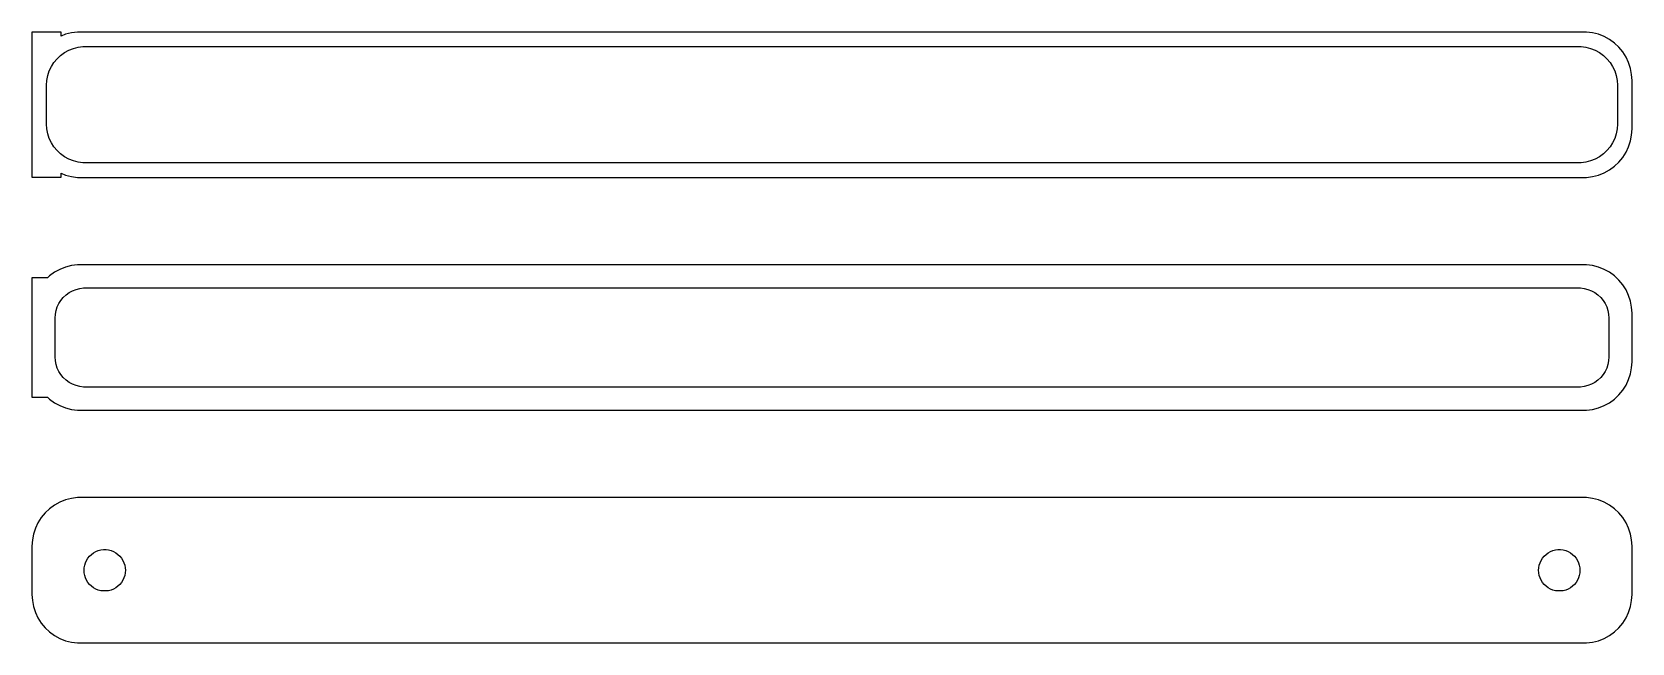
# Model space of a CAD drawing. Header units: metres. Extents: x -82 to 82, y 65 to 127.
import ezdxf

# ---------------------------------------------------------------- set-up
doc = ezdxf.new("R2010")
doc.units = ezdxf.units.M

msp = doc.modelspace()

# ---------------------------------------------------------------- linework, layer by layer
for p, q in [((-79.5, 127.479), (-82.5, 127.479)), ((-82.5, 127.479), (-82.5, 112.521)), ((-79.5, 127.075), (-79.5, 127.479)), ((-79.0451, 127.255), (-79.5, 127.075)), ((-78.4369, 127.411), (-79.0451, 127.255)), ((-77.8139, 127.49), (-78.4369, 127.411)), ((77.8139, 127.49), (-77.8139, 127.49)), ((78.4369, 127.411), (77.8139, 127.49)), ((79.0451, 127.255), (78.4369, 127.411)), ((79.6289, 127.024), (79.0451, 127.255)), ((-79.1433, 125.377), (-78.7031, 125.619)), ((-78.7031, 125.619), (-78.2361, 125.804)), ((-78.2361, 125.804), (-77.7495, 125.929)), ((-77.7495, 125.929), (-77.2512, 125.992)), ((-77.2512, 125.992), (77.2512, 125.992)), ((77.2512, 125.992), (77.7495, 125.929)), ((77.7495, 125.929), (78.2361, 125.804)), ((78.2361, 125.804), (78.7031, 125.619)), ((78.7031, 125.619), (79.1433, 125.377)), ((80.1791, 126.722), (79.6289, 127.024)), ((80.6871, 126.353), (80.1791, 126.722)), ((81.1448, 125.923), (80.6871, 126.353)), ((81.5451, 125.439), (81.1448, 125.923)), ((81.8815, 124.909), (81.5451, 125.439)), ((-80.7191, 123.472), (-80.5052, 123.927)), ((-80.5052, 123.927), (-80.2361, 124.351)), ((-80.2361, 124.351), (-79.9159, 124.738)), ((-79.9159, 124.738), (-79.5497, 125.082)), ((-79.5497, 125.082), (-79.1433, 125.377)), ((79.1433, 125.377), (79.5497, 125.082)), ((79.5497, 125.082), (79.9159, 124.738)), ((79.9159, 124.738), (80.2361, 124.351)), ((80.2361, 124.351), (80.5052, 123.927)), ((80.5052, 123.927), (80.7191, 123.472)), ((82.1489, 124.341), (81.8815, 124.909)), ((82.3429, 123.743), (82.1489, 124.341)), ((-81, 122), (-80.9685, 122.501)), ((-80.9685, 122.501), (-80.8743, 122.995)), ((-80.8743, 122.995), (-80.7191, 123.472)), ((80.7191, 123.472), (80.8743, 122.995)), ((80.8743, 122.995), (80.9685, 122.501)), ((80.9685, 122.501), (81, 122)), ((82.4606, 123.127), (82.3429, 123.743)), ((82.5, 122.5), (82.4606, 123.127)), ((82.5, 117.5), (82.5, 122.5)), ((-81, 118), (-81, 122)), ((81, 122), (81, 118)), ((-80.9685, 117.499), (-81, 118)), ((-80.8743, 117.005), (-80.9685, 117.499)), ((80.9685, 117.499), (80.8743, 117.005)), ((81, 118), (80.9685, 117.499)), ((82.4606, 116.873), (82.5, 117.5)), ((-80.7191, 116.528), (-80.8743, 117.005)), ((-80.5052, 116.073), (-80.7191, 116.528)), ((-80.2361, 115.649), (-80.5052, 116.073)), ((-79.9159, 115.262), (-80.2361, 115.649)), ((80.2361, 115.649), (79.9159, 115.262)), ((80.5052, 116.073), (80.2361, 115.649)), ((80.7191, 116.528), (80.5052, 116.073)), ((80.8743, 117.005), (80.7191, 116.528)), ((81.8815, 115.091), (82.1489, 115.659)), ((82.1489, 115.659), (82.3429, 116.257)), ((82.3429, 116.257), (82.4606, 116.873)), ((-79.5497, 114.918), (-79.9159, 115.262)), ((-79.1433, 114.623), (-79.5497, 114.918)), ((-78.7031, 114.381), (-79.1433, 114.623)), ((-78.2361, 114.196), (-78.7031, 114.381)), ((-77.7495, 114.071), (-78.2361, 114.196)), ((-77.2512, 114.008), (-77.7495, 114.071)), ((77.2512, 114.008), (-77.2512, 114.008)), ((77.7495, 114.071), (77.2512, 114.008)), ((78.2361, 114.196), (77.7495, 114.071)), ((78.7031, 114.381), (78.2361, 114.196)), ((79.1433, 114.623), (78.7031, 114.381)), ((79.5497, 114.918), (79.1433, 114.623)), ((79.9159, 115.262), (79.5497, 114.918)), ((80.6871, 113.647), (81.1448, 114.077)), ((81.1448, 114.077), (81.5451, 114.561)), ((81.5451, 114.561), (81.8815, 115.091)), ((-82.5, 112.521), (-79.5, 112.521)), ((-79.5, 112.521), (-79.5, 112.925)), ((-79.5, 112.925), (-79.0451, 112.745)), ((-79.0451, 112.745), (-78.4369, 112.589)), ((-78.4369, 112.589), (-77.8139, 112.51)), ((-77.8139, 112.51), (77.8139, 112.51)), ((77.8139, 112.51), (78.4369, 112.589)), ((78.4369, 112.589), (79.0451, 112.745)), ((79.0451, 112.745), (79.6289, 112.976)), ((79.6289, 112.976), (80.1791, 113.278)), ((80.1791, 113.278), (80.6871, 113.647)), ((-80.6871, 102.353), (-80.9, 102.153)), ((-80.1791, 102.722), (-80.6871, 102.353)), ((-79.6289, 103.024), (-80.1791, 102.722)), ((-79.0451, 103.255), (-79.6289, 103.024)), ((-78.4369, 103.411), (-79.0451, 103.255)), ((-77.8139, 103.49), (-78.4369, 103.411)), ((77.8139, 103.49), (-77.8139, 103.49)), ((78.4369, 103.411), (77.8139, 103.49)), ((79.0451, 103.255), (78.4369, 103.411)), ((79.6289, 103.024), (79.0451, 103.255)), ((80.1791, 102.722), (79.6289, 103.024)), ((80.6871, 102.353), (80.1791, 102.722)), ((81.1448, 101.923), (80.6871, 102.353)), ((-80.9, 102.153), (-82.5, 102.153)), ((-82.5, 102.153), (-82.5, 89.8474)), ((-78.668, 100.628), (-78.3254, 100.817)), ((-78.3254, 100.817), (-77.9619, 100.961)), ((-77.9619, 100.961), (-77.5833, 101.058)), ((-77.5833, 101.058), (-77.1955, 101.107)), ((-77.1955, 101.107), (77.1955, 101.107)), ((77.1955, 101.107), (77.5833, 101.058)), ((77.5833, 101.058), (77.9619, 100.961)), ((77.9619, 100.961), (78.3254, 100.817)), ((78.3254, 100.817), (78.668, 100.628)), ((81.5451, 101.439), (81.1448, 101.923)), ((81.8815, 100.909), (81.5451, 101.439)), ((82.1489, 100.341), (81.8815, 100.909)), ((-80.0151, 98.7741), (-79.8943, 99.1459)), ((-79.8943, 99.1459), (-79.7279, 99.4996)), ((-79.7279, 99.4996), (-79.5184, 99.8297)), ((-79.5184, 99.8297), (-79.2692, 100.131)), ((-79.2692, 100.131), (-78.9843, 100.399)), ((-78.9843, 100.399), (-78.668, 100.628)), ((78.668, 100.628), (78.9843, 100.399)), ((78.9843, 100.399), (79.2692, 100.131)), ((79.2692, 100.131), (79.5184, 99.8297)), ((79.5184, 99.8297), (79.7279, 99.4996)), ((79.7279, 99.4996), (79.8943, 99.1459)), ((79.8943, 99.1459), (80.0151, 98.7741)), ((82.3429, 99.7434), (82.1489, 100.341)), ((82.4606, 99.1267), (82.3429, 99.7434)), ((82.5, 98.5), (82.4606, 99.1267)), ((-80.1129, 98), (-80.0884, 98.3902)), ((-80.1129, 94), (-80.1129, 98)), ((-80.0884, 98.3902), (-80.0151, 98.7741)), ((80.0151, 98.7741), (80.0884, 98.3902)), ((80.0884, 98.3902), (80.1129, 98)), ((80.1129, 98), (80.1129, 94)), ((82.5, 93.5), (82.5, 98.5)), ((-80.0884, 93.6098), (-80.1129, 94)), ((-80.0151, 93.2259), (-80.0884, 93.6098)), ((-79.8943, 92.8541), (-80.0151, 93.2259)), ((-79.7279, 92.5004), (-79.8943, 92.8541)), ((-79.5184, 92.1703), (-79.7279, 92.5004)), ((79.7279, 92.5004), (79.5184, 92.1703)), ((79.8943, 92.8541), (79.7279, 92.5004)), ((80.0151, 93.2259), (79.8943, 92.8541)), ((80.0884, 93.6098), (80.0151, 93.2259)), ((80.1129, 94), (80.0884, 93.6098)), ((82.3429, 92.2566), (82.4606, 92.8733)), ((82.4606, 92.8733), (82.5, 93.5)), ((-79.2692, 91.8691), (-79.5184, 92.1703)), ((-78.9843, 91.6015), (-79.2692, 91.8691)), ((-78.668, 91.3717), (-78.9843, 91.6015)), ((-78.3254, 91.1833), (-78.668, 91.3717)), ((-77.9619, 91.0394), (-78.3254, 91.1833)), ((-77.5833, 90.9422), (-77.9619, 91.0394)), ((-77.1955, 90.8932), (-77.5833, 90.9422)), ((77.1955, 90.8932), (-77.1955, 90.8932)), ((77.5833, 90.9422), (77.1955, 90.8932)), ((77.9619, 91.0394), (77.5833, 90.9422)), ((78.3254, 91.1833), (77.9619, 91.0394)), ((78.668, 91.3717), (78.3254, 91.1833)), ((78.9843, 91.6015), (78.668, 91.3717)), ((79.2692, 91.8691), (78.9843, 91.6015)), ((79.5184, 92.1703), (79.2692, 91.8691)), ((81.5451, 90.5611), (81.8815, 91.0912)), ((81.8815, 91.0912), (82.1489, 91.6594)), ((82.1489, 91.6594), (82.3429, 92.2566)), ((-82.5, 89.8474), (-80.9, 89.8474)), ((-80.9, 89.8474), (-80.6871, 89.6474)), ((-80.6871, 89.6474), (-80.1791, 89.2784)), ((-80.1791, 89.2784), (-79.6289, 88.9759)), ((79.6289, 88.9759), (80.1791, 89.2784)), ((80.1791, 89.2784), (80.6871, 89.6474)), ((80.6871, 89.6474), (81.1448, 90.0773)), ((81.1448, 90.0773), (81.5451, 90.5611)), ((-79.6289, 88.9759), (-79.0451, 88.7447)), ((-79.0451, 88.7447), (-78.4369, 88.5886)), ((-78.4369, 88.5886), (-77.8139, 88.5099)), ((-77.8139, 88.5099), (77.8139, 88.5099)), ((77.8139, 88.5099), (78.4369, 88.5886)), ((78.4369, 88.5886), (79.0451, 88.7447)), ((79.0451, 88.7447), (79.6289, 88.9759)), ((-79.0451, 79.2553), (-79.6289, 79.0241)), ((-78.4369, 79.4114), (-79.0451, 79.2553)), ((-77.8139, 79.4901), (-78.4369, 79.4114)), ((77.8139, 79.4901), (-77.8139, 79.4901)), ((78.4369, 79.4114), (77.8139, 79.4901)), ((79.0451, 79.2553), (78.4369, 79.4114)), ((79.6289, 79.0241), (79.0451, 79.2553)), ((-81.1448, 77.9227), (-81.5451, 77.4389)), ((-80.6871, 78.3526), (-81.1448, 77.9227)), ((-80.1791, 78.7216), (-80.6871, 78.3526)), ((-79.6289, 79.0241), (-80.1791, 78.7216)), ((80.1791, 78.7216), (79.6289, 79.0241)), ((80.6871, 78.3526), (80.1791, 78.7216)), ((81.1448, 77.9227), (80.6871, 78.3526)), ((81.5451, 77.4389), (81.1448, 77.9227)), ((-82.1489, 76.3406), (-82.3429, 75.7434)), ((-81.8815, 76.9088), (-82.1489, 76.3406)), ((-81.5451, 77.4389), (-81.8815, 76.9088)), ((81.8815, 76.9088), (81.5451, 77.4389)), ((82.1489, 76.3406), (81.8815, 76.9088)), ((82.3429, 75.7434), (82.1489, 76.3406)), ((-82.4606, 75.1267), (-82.5, 74.5)), ((-82.5, 74.5), (-82.5, 69.5)), ((-82.3429, 75.7434), (-82.4606, 75.1267)), ((82.4606, 75.1267), (82.3429, 75.7434)), ((82.5, 74.5), (82.4606, 75.1267)), ((82.5, 69.5), (82.5, 74.5)), ((-77.0682, 72.531), (-76.9853, 72.786)), ((-76.9853, 72.786), (-76.8712, 73.0287)), ((-76.8712, 73.0287), (-76.7275, 73.2551)), ((-76.7275, 73.2551), (-76.5566, 73.4617)), ((-76.5566, 73.4617), (-76.3611, 73.6453)), ((-76.3611, 73.6453), (-76.1441, 73.8029)), ((-76.1441, 73.8029), (-75.9092, 73.9321)), ((-75.9092, 73.9321), (-75.6598, 74.0308)), ((-75.6598, 74.0308), (-75.4001, 74.0975)), ((-75.4001, 74.0975), (-75.1341, 74.1311)), ((-75.1341, 74.1311), (-74.8659, 74.1311)), ((-74.8659, 74.1311), (-74.5999, 74.0975)), ((-74.5999, 74.0975), (-74.3401, 74.0308)), ((-74.3401, 74.0308), (-74.0908, 73.9321)), ((-74.0908, 73.9321), (-73.8559, 73.8029)), ((-73.8559, 73.8029), (-73.6389, 73.6453)), ((-73.6389, 73.6453), (-73.4434, 73.4617)), ((-73.4434, 73.4617), (-73.2725, 73.2551)), ((-73.2725, 73.2551), (-73.1288, 73.0287)), ((-73.1288, 73.0287), (-73.0146, 72.786)), ((-73.0146, 72.786), (-72.9318, 72.531)), ((72.9318, 72.531), (73.0146, 72.786)), ((73.0146, 72.786), (73.1288, 73.0287)), ((73.1288, 73.0287), (73.2725, 73.2551)), ((73.2725, 73.2551), (73.4434, 73.4617)), ((73.4434, 73.4617), (73.6389, 73.6453)), ((73.6389, 73.6453), (73.8559, 73.8029)), ((73.8559, 73.8029), (74.0908, 73.9321)), ((74.0908, 73.9321), (74.3401, 74.0308)), ((74.3401, 74.0308), (74.5999, 74.0975)), ((74.5999, 74.0975), (74.8659, 74.1311)), ((74.8659, 74.1311), (75.1341, 74.1311)), ((75.1341, 74.1311), (75.4001, 74.0975)), ((75.4001, 74.0975), (75.6598, 74.0308)), ((75.6598, 74.0308), (75.9092, 73.9321)), ((75.9092, 73.9321), (76.1441, 73.8029)), ((76.1441, 73.8029), (76.3611, 73.6453)), ((76.3611, 73.6453), (76.5566, 73.4617)), ((76.5566, 73.4617), (76.7275, 73.2551)), ((76.7275, 73.2551), (76.8712, 73.0287)), ((76.8712, 73.0287), (76.9853, 72.786)), ((76.9853, 72.786), (77.0682, 72.531)), ((-77.1353, 72), (-77.1185, 72.2676)), ((-77.1185, 71.7324), (-77.1353, 72)), ((-77.1185, 72.2676), (-77.0682, 72.531)), ((-77.0682, 71.469), (-77.1185, 71.7324)), ((-76.9853, 71.214), (-77.0682, 71.469)), ((-76.8712, 70.9713), (-76.9853, 71.214)), ((-76.7275, 70.7449), (-76.8712, 70.9713)), ((-73.1288, 70.9713), (-73.2725, 70.7449)), ((-73.0146, 71.214), (-73.1288, 70.9713)), ((-72.9318, 71.469), (-73.0146, 71.214)), ((-72.9318, 72.531), (-72.8815, 72.2676)), ((-72.8815, 71.7324), (-72.9318, 71.469)), ((-72.8815, 72.2676), (-72.8647, 72)), ((-72.8647, 72), (-72.8815, 71.7324)), ((72.8647, 72), (72.8815, 72.2676)), ((72.8815, 71.7324), (72.8647, 72)), ((72.8815, 72.2676), (72.9318, 72.531)), ((72.9318, 71.469), (72.8815, 71.7324)), ((73.0146, 71.214), (72.9318, 71.469)), ((73.1288, 70.9713), (73.0146, 71.214)), ((73.2725, 70.7449), (73.1288, 70.9713)), ((76.8712, 70.9713), (76.7275, 70.7449)), ((76.9853, 71.214), (76.8712, 70.9713)), ((77.0682, 71.469), (76.9853, 71.214)), ((77.0682, 72.531), (77.1185, 72.2676)), ((77.1185, 71.7324), (77.0682, 71.469)), ((77.1185, 72.2676), (77.1353, 72)), ((77.1353, 72), (77.1185, 71.7324)), ((-82.5, 69.5), (-82.4606, 68.8733)), ((-76.5566, 70.5383), (-76.7275, 70.7449)), ((-76.3611, 70.3547), (-76.5566, 70.5383)), ((-76.1441, 70.1971), (-76.3611, 70.3547)), ((-75.9092, 70.0679), (-76.1441, 70.1971)), ((-75.6598, 69.9692), (-75.9092, 70.0679)), ((-75.4001, 69.9025), (-75.6598, 69.9692)), ((-75.1341, 69.8689), (-75.4001, 69.9025)), ((-74.8659, 69.8689), (-75.1341, 69.8689)), ((-74.5999, 69.9025), (-74.8659, 69.8689)), ((-74.3401, 69.9692), (-74.5999, 69.9025)), ((-74.0908, 70.0679), (-74.3401, 69.9692)), ((-73.8559, 70.1971), (-74.0908, 70.0679)), ((-73.6389, 70.3547), (-73.8559, 70.1971)), ((-73.4434, 70.5383), (-73.6389, 70.3547)), ((-73.2725, 70.7449), (-73.4434, 70.5383)), ((73.4434, 70.5383), (73.2725, 70.7449)), ((73.6389, 70.3547), (73.4434, 70.5383)), ((73.8559, 70.1971), (73.6389, 70.3547)), ((74.0908, 70.0679), (73.8559, 70.1971)), ((74.3401, 69.9692), (74.0908, 70.0679)), ((74.5999, 69.9025), (74.3401, 69.9692)), ((74.8659, 69.8689), (74.5999, 69.9025)), ((75.1341, 69.8689), (74.8659, 69.8689)), ((75.4001, 69.9025), (75.1341, 69.8689)), ((75.6598, 69.9692), (75.4001, 69.9025)), ((75.9092, 70.0679), (75.6598, 69.9692)), ((76.1441, 70.1971), (75.9092, 70.0679)), ((76.3611, 70.3547), (76.1441, 70.1971)), ((76.5566, 70.5383), (76.3611, 70.3547)), ((76.7275, 70.7449), (76.5566, 70.5383)), ((82.4606, 68.8733), (82.5, 69.5)), ((-82.4606, 68.8733), (-82.3429, 68.2566)), ((-82.3429, 68.2566), (-82.1489, 67.6594)), ((-82.1489, 67.6594), (-81.8815, 67.0912)), ((81.8815, 67.0912), (82.1489, 67.6594)), ((82.1489, 67.6594), (82.3429, 68.2566)), ((82.3429, 68.2566), (82.4606, 68.8733)), ((-81.8815, 67.0912), (-81.5451, 66.5611)), ((-81.5451, 66.5611), (-81.1448, 66.0773)), ((-81.1448, 66.0773), (-80.6871, 65.6474)), ((80.6871, 65.6474), (81.1448, 66.0773)), ((81.1448, 66.0773), (81.5451, 66.5611)), ((81.5451, 66.5611), (81.8815, 67.0912)), ((-80.6871, 65.6474), (-80.1791, 65.2784)), ((-80.1791, 65.2784), (-79.6289, 64.9759)), ((-79.6289, 64.9759), (-79.0451, 64.7447)), ((-79.0451, 64.7447), (-78.4369, 64.5886)), ((-78.4369, 64.5886), (-77.8139, 64.5099)), ((-77.8139, 64.5099), (77.8139, 64.5099)), ((77.8139, 64.5099), (78.4369, 64.5886)), ((78.4369, 64.5886), (79.0451, 64.7447)), ((79.0451, 64.7447), (79.6289, 64.9759)), ((79.6289, 64.9759), (80.1791, 65.2784)), ((80.1791, 65.2784), (80.6871, 65.6474))]:
    msp.add_line(p, q)

doc.saveas('drawing.dxf')
